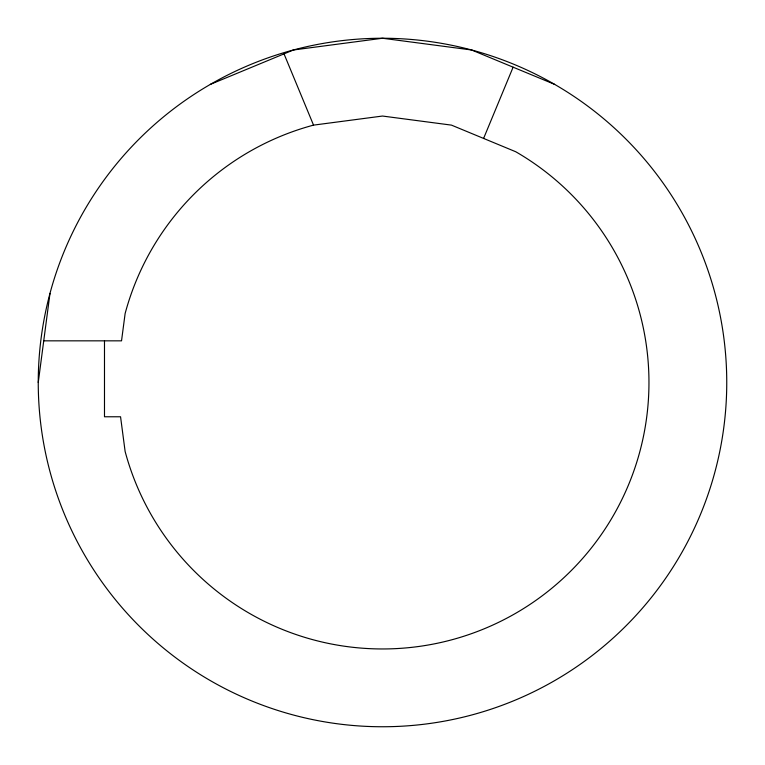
<?xml version="1.0" encoding="UTF-8"?>
<svg xmlns="http://www.w3.org/2000/svg" width="765" height="765" viewBox="0 0 765 765"><rect width="100%" height="100%" fill="white"/><g stroke="black" fill="none" stroke-linecap="round" stroke-linejoin="round"><path stroke-width="1.15" d="M38.25 382.5L49.983 293.406M483.595 138.436L513.114 67.177M210.375 84.37A344.25 344.25 0 0 1 726.75 382.5A344.25 344.25 0 0 1 210.375 680.63A344.25 344.25 0 0 1 210.375 84.37L293.406 49.983L382.5 38.25L471.594 49.983L554.625 84.37M43.739 340.836L121.53 340.836L125.125 313.535A266.459 266.459 0 0 1 313.535 125.125L382.5 116.041L451.465 125.125L515.725 151.738A266.459 266.459 0 0 1 544.709 593.898A266.459 266.459 0 0 1 125.125 451.465L120.554 416.772L104.489 416.772L104.489 340.836M284.016 53.866L313.535 125.125"/></g></svg>
